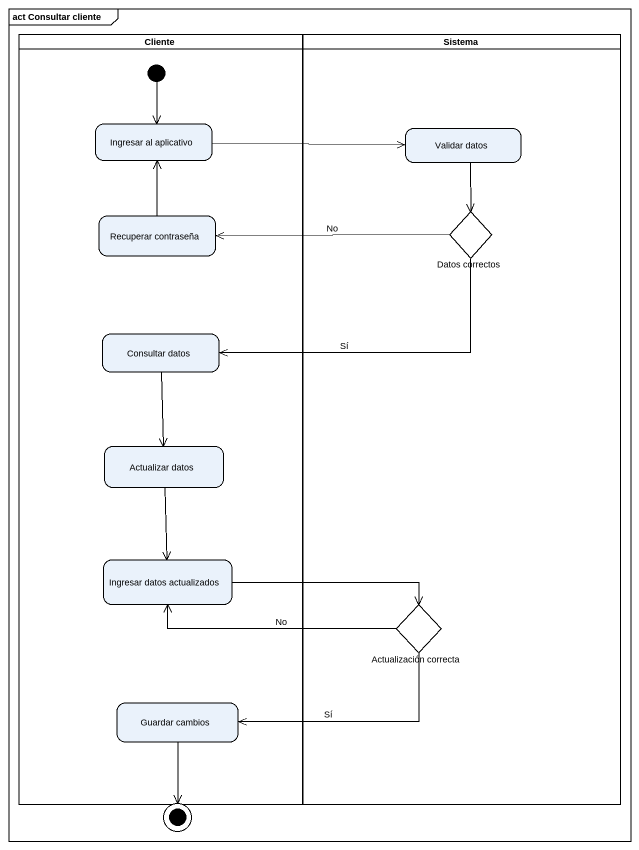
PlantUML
@startuml
mainframe act Consultar cliente
hide empty description
state Cliente <<partition>> {
  state "Ingresar al aplicativo" as Ingresar_al_aplicativo
  state "Recuperar contraseña" as Recuperar_contraseña
  state "Consultar datos" as Consultar_datos
  state "Actualizar datos" as Actualizar_datos
  state "Ingresar datos actualizados" as Ingresar_datos_actualizados
  state "Guardar cambios" as Guardar_cambios
  [*] --> Ingresar_al_aplicativo
}
state Sistema <<partition>> {
  state "Validar datos" as Validar_datos
  state "Datos correctos" as Datos_correctos <<choice>>
  state "Actualización correcta" as Actualización_correcta <<choice>>
}
state final1 <<end>>
Ingresar_al_aplicativo -right-> Validar_datos
Validar_datos --> Datos_correctos
Recuperar_contraseña -up-> Ingresar_al_aplicativo
Datos_correctos -left-> Recuperar_contraseña : No
Datos_correctos -left-> Consultar_datos : Sí
Consultar_datos --> Actualizar_datos
Actualizar_datos --> Ingresar_datos_actualizados
Ingresar_datos_actualizados -right-> Actualización_correcta
Actualización_correcta -left-> Ingresar_datos_actualizados : No
Actualización_correcta -left-> Guardar_cambios : Sí
Guardar_cambios --> final1
@enduml
